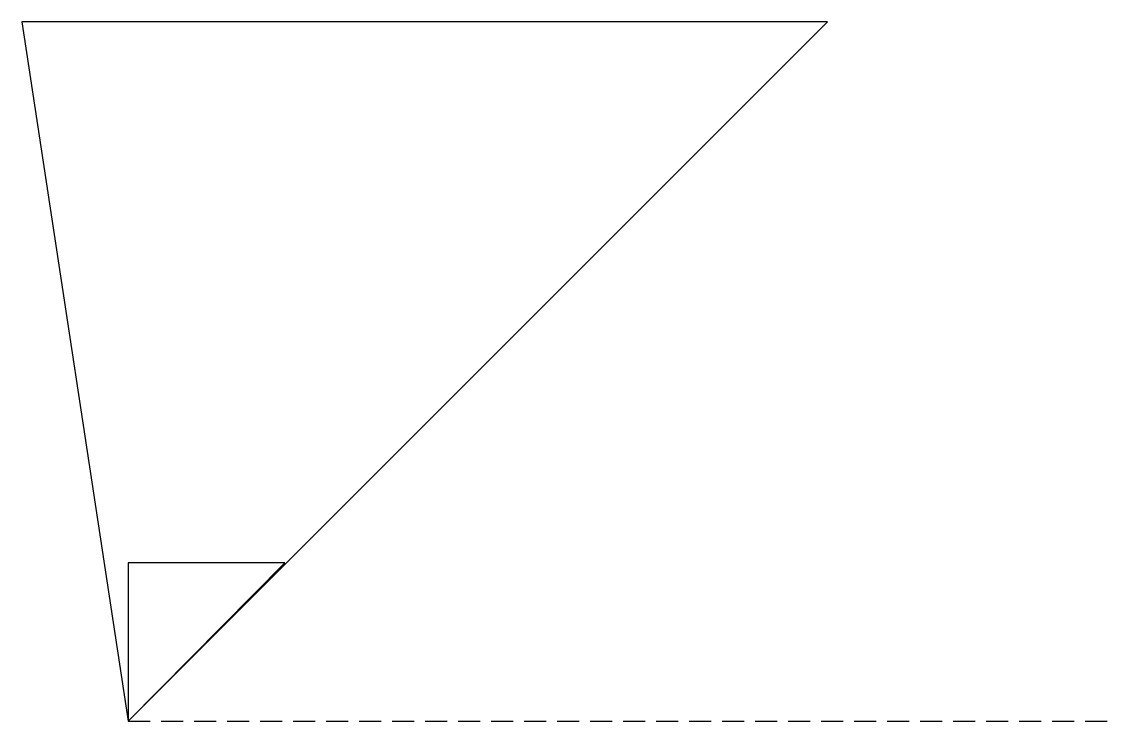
# Model space of a CAD drawing. Header units: millimetres. Extents: x -34.9 to -10, y 0 to 15.9.
import ezdxf

# ---------------------------------------------------------------- set-up
doc = ezdxf.new("R2010")
doc.units = ezdxf.units.MM
doc.linetypes.add('DASHED', pattern=[0.75, 0.5, -0.25])
doc.layers.get('0').update_dxf_attribs({"linetype": 'CONTINUOUS'})

msp = doc.modelspace()

# ---------------------------------------------------------------- linework, layer by layer
at = {"linetype": 'DASHED'}
msp.add_line((-32.435, 0), (-9.958, 0), dxfattribs=at)
for points in [[(-32.435, 0), (-16.541, 15.894), (-34.854, 15.894)], [(-32.436, 0.055), (-32.436, 0.014), (-32.435, 0.011), (-32.435, 0), (-28.88, 3.6), (-32.435, 3.6), (-32.435, 0.055)]]:
    msp.add_lwpolyline(points, close=True)

doc.saveas('drawing.dxf')
